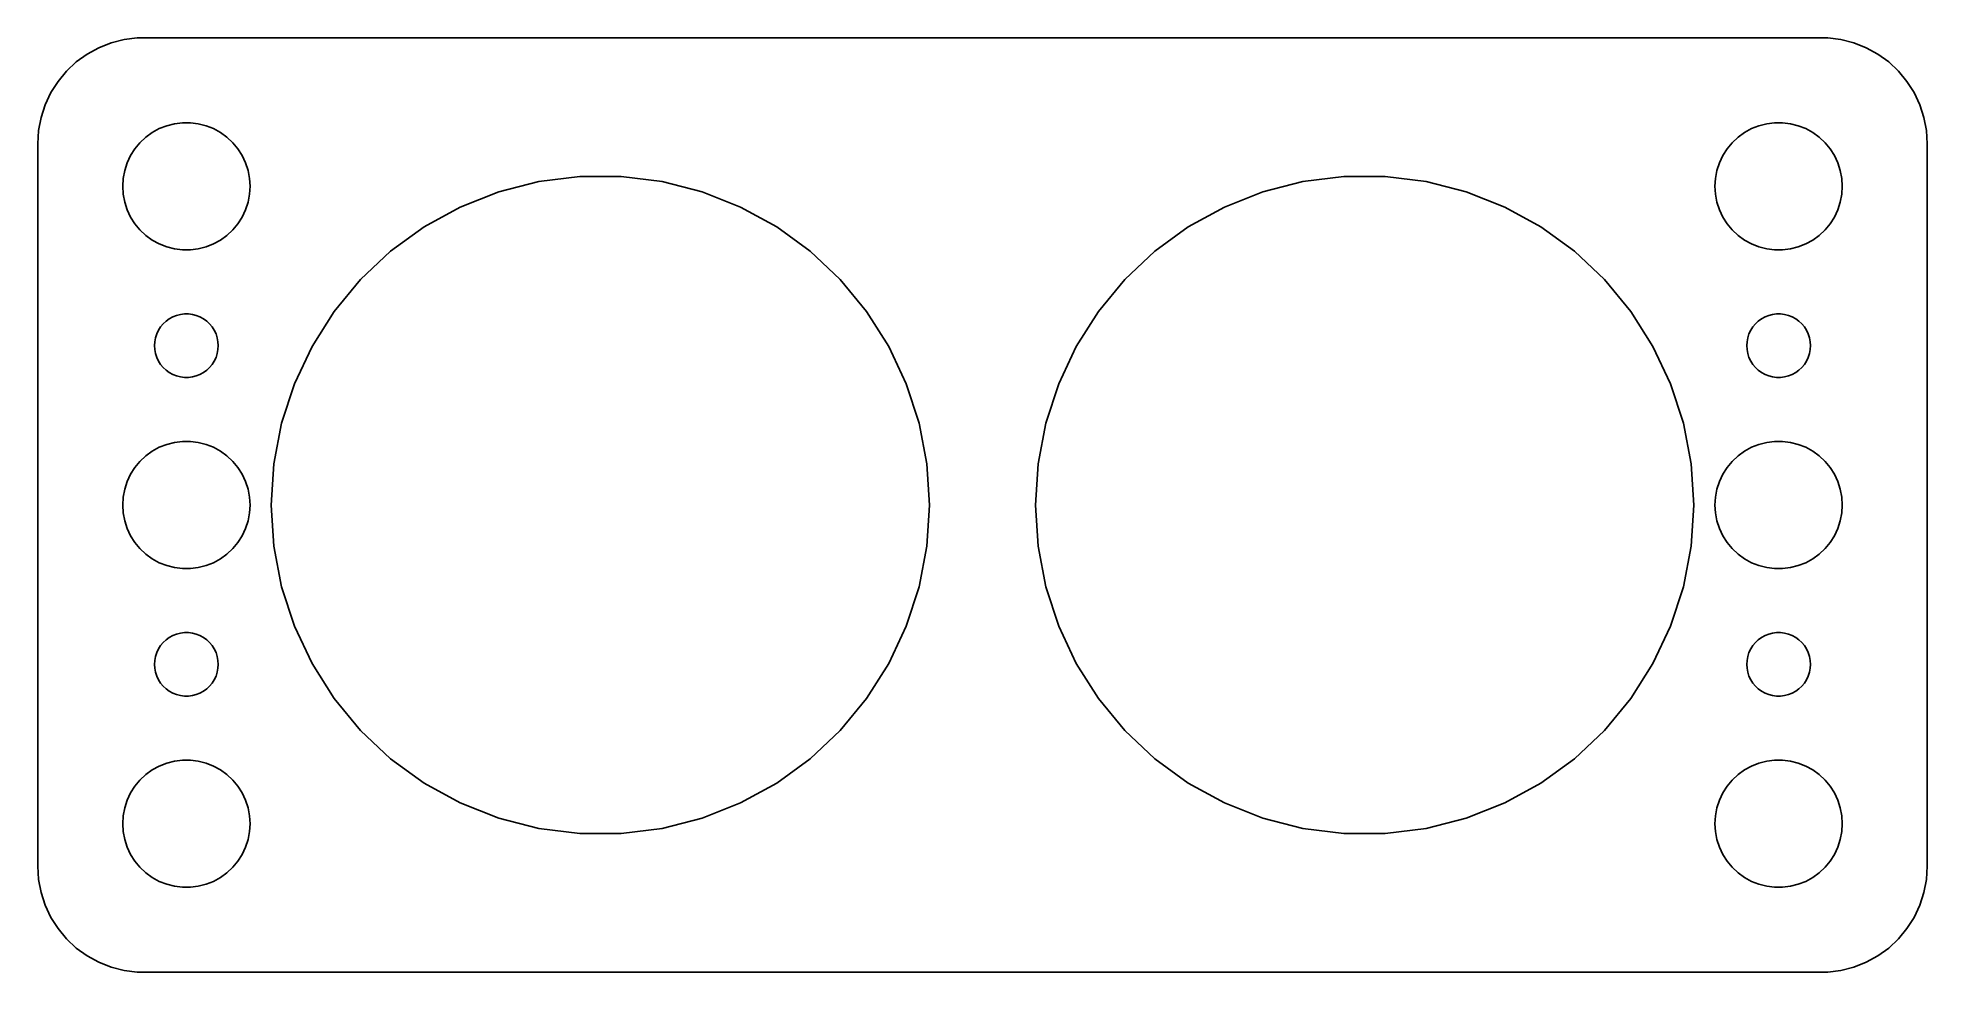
# Model space of a CAD drawing. Header units: metres. Extents: x -44.5 to 44.5, y 32 to 76.
import ezdxf

# ---------------------------------------------------------------- set-up
doc = ezdxf.new("R2010")
doc.units = ezdxf.units.M

msp = doc.modelspace()

# ---------------------------------------------------------------- linework, layer by layer
for p, q in [((-41.0451, 75.7553), (-41.6289, 75.5241)), ((-40.4369, 75.9114), (-41.0451, 75.7553)), ((-39.8139, 75.9901), (-40.4369, 75.9114)), ((39.8139, 75.9901), (-39.8139, 75.9901)), ((40.4369, 75.9114), (39.8139, 75.9901)), ((41.0451, 75.7553), (40.4369, 75.9114)), ((41.6289, 75.5241), (41.0451, 75.7553)), ((-42.6871, 74.8526), (-43.1448, 74.4227)), ((-42.1791, 75.2216), (-42.6871, 74.8526)), ((-41.6289, 75.5241), (-42.1791, 75.2216)), ((42.1791, 75.2216), (41.6289, 75.5241)), ((42.6871, 74.8526), (42.1791, 75.2216)), ((43.1448, 74.4227), (42.6871, 74.8526)), ((-43.5451, 73.9389), (-43.8815, 73.4088)), ((-43.1448, 74.4227), (-43.5451, 73.9389)), ((43.5451, 73.9389), (43.1448, 74.4227)), ((43.8815, 73.4088), (43.5451, 73.9389)), ((-43.8815, 73.4088), (-44.1489, 72.8406)), ((44.1489, 72.8406), (43.8815, 73.4088)), ((-44.3429, 72.2434), (-44.4606, 71.6267)), ((-44.1489, 72.8406), (-44.3429, 72.2434)), ((44.3429, 72.2434), (44.1489, 72.8406)), ((44.4606, 71.6267), (44.3429, 72.2434)), ((-44.4606, 71.6267), (-44.5, 71)), ((-39.6869, 71.0536), (-39.4123, 71.3115)), ((-39.4123, 71.3115), (-39.1075, 71.533)), ((-39.1075, 71.533), (-38.7773, 71.7145)), ((-38.7773, 71.7145), (-38.427, 71.8532)), ((-38.427, 71.8532), (-38.0621, 71.9469)), ((-38.0621, 71.9469), (-37.6884, 71.9941)), ((-37.6884, 71.9941), (-37.3116, 71.9941)), ((-37.3116, 71.9941), (-36.9379, 71.9469)), ((-36.9379, 71.9469), (-36.5729, 71.8532)), ((-36.5729, 71.8532), (-36.2227, 71.7145)), ((-36.2227, 71.7145), (-35.8925, 71.533)), ((-35.8925, 71.533), (-35.5877, 71.3115)), ((-35.5877, 71.3115), (-35.3131, 71.0536)), ((35.3131, 71.0536), (35.5877, 71.3115)), ((35.5877, 71.3115), (35.8925, 71.533)), ((35.8925, 71.533), (36.2227, 71.7145)), ((36.2227, 71.7145), (36.5729, 71.8532)), ((36.5729, 71.8532), (36.9379, 71.9469)), ((36.9379, 71.9469), (37.3116, 71.9941)), ((37.3116, 71.9941), (37.6884, 71.9941)), ((37.6884, 71.9941), (38.0621, 71.9469)), ((38.0621, 71.9469), (38.427, 71.8532)), ((38.427, 71.8532), (38.7773, 71.7145)), ((38.7773, 71.7145), (39.1075, 71.533)), ((39.1075, 71.533), (39.4123, 71.3115)), ((39.4123, 71.3115), (39.6869, 71.0536)), ((44.5, 71), (44.4606, 71.6267)), ((-44.5, 71), (-44.5, 37)), ((-40.2893, 70.1044), (-40.1289, 70.4453)), ((-40.1289, 70.4453), (-39.927, 70.7634)), ((-39.927, 70.7634), (-39.6869, 71.0536)), ((-35.3131, 71.0536), (-35.0729, 70.7634)), ((-35.0729, 70.7634), (-34.8711, 70.4453)), ((-34.8711, 70.4453), (-34.7107, 70.1044)), ((34.7107, 70.1044), (34.8711, 70.4453)), ((34.8711, 70.4453), (35.0729, 70.7634)), ((35.0729, 70.7634), (35.3131, 71.0536)), ((39.6869, 71.0536), (39.927, 70.7634)), ((39.927, 70.7634), (40.1289, 70.4453)), ((40.1289, 70.4453), (40.2893, 70.1044)), ((44.5, 37), (44.5, 71)), ((-40.4763, 69.376), (-40.4057, 69.7461)), ((-40.4057, 69.7461), (-40.2893, 70.1044)), ((-34.7107, 70.1044), (-34.5942, 69.7461)), ((-34.5942, 69.7461), (-34.5237, 69.376)), ((-20.9044, 69.2254), (-18.9733, 69.4694)), ((-18.9733, 69.4694), (-17.0267, 69.4694)), ((-17.0267, 69.4694), (-15.0956, 69.2254)), ((15.0956, 69.2254), (17.0267, 69.4694)), ((17.0267, 69.4694), (18.9733, 69.4694)), ((18.9733, 69.4694), (20.9044, 69.2254)), ((34.5237, 69.376), (34.5942, 69.7461)), ((34.5942, 69.7461), (34.7107, 70.1044)), ((40.2893, 70.1044), (40.4057, 69.7461)), ((40.4057, 69.7461), (40.4763, 69.376)), ((-40.5, 69), (-40.4763, 69.376)), ((-40.4763, 68.624), (-40.5, 69)), ((-40.4057, 68.2539), (-40.4763, 68.624)), ((-34.5237, 68.624), (-34.5942, 68.2539)), ((-34.5237, 69.376), (-34.5, 69)), ((-34.5, 69), (-34.5237, 68.624)), ((-24.5996, 68.0248), (-22.7897, 68.7414)), ((-22.7897, 68.7414), (-20.9044, 69.2254)), ((-15.0956, 69.2254), (-13.2102, 68.7414)), ((-13.2102, 68.7414), (-11.4004, 68.0248)), ((11.4004, 68.0248), (13.2102, 68.7414)), ((13.2102, 68.7414), (15.0956, 69.2254)), ((20.9044, 69.2254), (22.7897, 68.7414)), ((22.7897, 68.7414), (24.5996, 68.0248)), ((34.5, 69), (34.5237, 69.376)), ((34.5237, 68.624), (34.5, 69)), ((34.5942, 68.2539), (34.5237, 68.624)), ((40.4763, 68.624), (40.4057, 68.2539)), ((40.4763, 69.376), (40.5, 69)), ((40.5, 69), (40.4763, 68.624)), ((-40.2893, 67.8956), (-40.4057, 68.2539)), ((-40.1289, 67.5547), (-40.2893, 67.8956)), ((-34.7107, 67.8956), (-34.8711, 67.5547)), ((-34.5942, 68.2539), (-34.7107, 67.8956)), ((-26.3053, 67.0871), (-24.5996, 68.0248)), ((-11.4004, 68.0248), (-9.69467, 67.0871)), ((9.69467, 67.0871), (11.4004, 68.0248)), ((24.5996, 68.0248), (26.3053, 67.0871)), ((34.7107, 67.8956), (34.5942, 68.2539)), ((34.8711, 67.5547), (34.7107, 67.8956)), ((40.2893, 67.8956), (40.1289, 67.5547)), ((40.4057, 68.2539), (40.2893, 67.8956)), ((-39.927, 67.2366), (-40.1289, 67.5547)), ((-39.6869, 66.9464), (-39.927, 67.2366)), ((-39.4123, 66.6884), (-39.6869, 66.9464)), ((-35.3131, 66.9464), (-35.5877, 66.6884)), ((-35.0729, 67.2366), (-35.3131, 66.9464)), ((-34.8711, 67.5547), (-35.0729, 67.2366)), ((-27.8801, 65.9429), (-26.3053, 67.0871)), ((-9.69467, 67.0871), (-8.11992, 65.9429)), ((8.11992, 65.9429), (9.69467, 67.0871)), ((26.3053, 67.0871), (27.8801, 65.9429)), ((35.0729, 67.2366), (34.8711, 67.5547)), ((35.3131, 66.9464), (35.0729, 67.2366)), ((35.5877, 66.6884), (35.3131, 66.9464)), ((39.6869, 66.9464), (39.4123, 66.6884)), ((39.927, 67.2366), (39.6869, 66.9464)), ((40.1289, 67.5547), (39.927, 67.2366)), ((-39.1075, 66.467), (-39.4123, 66.6884)), ((-38.7773, 66.2855), (-39.1075, 66.467)), ((-38.427, 66.1468), (-38.7773, 66.2855)), ((-38.0621, 66.0531), (-38.427, 66.1468)), ((-37.6884, 66.0059), (-38.0621, 66.0531)), ((-37.3116, 66.0059), (-37.6884, 66.0059)), ((-36.9379, 66.0531), (-37.3116, 66.0059)), ((-36.5729, 66.1468), (-36.9379, 66.0531)), ((-36.2227, 66.2855), (-36.5729, 66.1468)), ((-35.8925, 66.467), (-36.2227, 66.2855)), ((-35.5877, 66.6884), (-35.8925, 66.467)), ((-29.299, 64.6105), (-27.8801, 65.9429)), ((-8.11992, 65.9429), (-6.70097, 64.6105)), ((6.70097, 64.6105), (8.11992, 65.9429)), ((27.8801, 65.9429), (29.299, 64.6105)), ((35.8925, 66.467), (35.5877, 66.6884)), ((36.2227, 66.2855), (35.8925, 66.467)), ((36.5729, 66.1468), (36.2227, 66.2855)), ((36.9379, 66.0531), (36.5729, 66.1468)), ((37.3116, 66.0059), (36.9379, 66.0531)), ((37.6884, 66.0059), (37.3116, 66.0059)), ((38.0621, 66.0531), (37.6884, 66.0059)), ((38.427, 66.1468), (38.0621, 66.0531)), ((38.7773, 66.2855), (38.427, 66.1468)), ((39.1075, 66.467), (38.7773, 66.2855)), ((39.4123, 66.6884), (39.1075, 66.467)), ((-30.5397, 63.1107), (-29.299, 64.6105)), ((-6.70097, 64.6105), (-5.46024, 63.1107)), ((5.46024, 63.1107), (6.70097, 64.6105)), ((29.299, 64.6105), (30.5397, 63.1107)), ((-38.8145, 62.2226), (-38.7135, 62.3817)), ((-38.7135, 62.3817), (-38.5934, 62.5268)), ((-38.5934, 62.5268), (-38.4561, 62.6558)), ((-38.4561, 62.6558), (-38.3037, 62.7665)), ((-38.3037, 62.7665), (-38.1387, 62.8572)), ((-38.1387, 62.8572), (-37.9635, 62.9266)), ((-37.9635, 62.9266), (-37.7811, 62.9734)), ((-37.7811, 62.9734), (-37.5942, 62.997)), ((-37.5942, 62.997), (-37.4058, 62.997)), ((-37.4058, 62.997), (-37.2189, 62.9734)), ((-37.2189, 62.9734), (-37.0365, 62.9266)), ((-37.0365, 62.9266), (-36.8613, 62.8572)), ((-36.8613, 62.8572), (-36.6963, 62.7665)), ((-36.6963, 62.7665), (-36.5439, 62.6558)), ((-36.5439, 62.6558), (-36.4065, 62.5268)), ((-36.4065, 62.5268), (-36.2865, 62.3817)), ((-36.2865, 62.3817), (-36.1855, 62.2226)), ((-31.5827, 61.4672), (-30.5397, 63.1107)), ((-5.46024, 63.1107), (-4.41724, 61.4672)), ((4.41724, 61.4672), (5.46024, 63.1107)), ((30.5397, 63.1107), (31.5827, 61.4672)), ((36.1855, 62.2226), (36.2865, 62.3817)), ((36.2865, 62.3817), (36.4065, 62.5268)), ((36.4065, 62.5268), (36.5439, 62.6558)), ((36.5439, 62.6558), (36.6963, 62.7665)), ((36.6963, 62.7665), (36.8613, 62.8572)), ((36.8613, 62.8572), (37.0365, 62.9266)), ((37.0365, 62.9266), (37.2189, 62.9734)), ((37.2189, 62.9734), (37.4058, 62.997)), ((37.4058, 62.997), (37.5942, 62.997)), ((37.5942, 62.997), (37.7811, 62.9734)), ((37.7811, 62.9734), (37.9635, 62.9266)), ((37.9635, 62.9266), (38.1387, 62.8572)), ((38.1387, 62.8572), (38.3037, 62.7665)), ((38.3037, 62.7665), (38.4561, 62.6558)), ((38.4561, 62.6558), (38.5934, 62.5268)), ((38.5934, 62.5268), (38.7135, 62.3817)), ((38.7135, 62.3817), (38.8145, 62.2226)), ((-39, 61.5), (-38.9882, 61.688)), ((-38.9882, 61.312), (-39, 61.5)), ((-38.9882, 61.688), (-38.9529, 61.873)), ((-38.9529, 61.873), (-38.8947, 62.0522)), ((-38.8947, 62.0522), (-38.8145, 62.2226)), ((-36.1855, 62.2226), (-36.1053, 62.0522)), ((-36.1053, 62.0522), (-36.0471, 61.873)), ((-36.0471, 61.873), (-36.0118, 61.688)), ((-36.0118, 61.688), (-36, 61.5)), ((-36, 61.5), (-36.0118, 61.312)), ((-32.4115, 59.7059), (-31.5827, 61.4672)), ((-4.41724, 61.4672), (-3.58846, 59.7059)), ((3.58846, 59.7059), (4.41724, 61.4672)), ((31.5827, 61.4672), (32.4115, 59.7059)), ((36, 61.5), (36.0118, 61.688)), ((36.0118, 61.312), (36, 61.5)), ((36.0118, 61.688), (36.0471, 61.873)), ((36.0471, 61.873), (36.1053, 62.0522)), ((36.1053, 62.0522), (36.1855, 62.2226)), ((38.8145, 62.2226), (38.8947, 62.0522)), ((38.8947, 62.0522), (38.9529, 61.873)), ((38.9529, 61.873), (38.9882, 61.688)), ((38.9882, 61.688), (39, 61.5)), ((39, 61.5), (38.9882, 61.312)), ((-38.9529, 61.127), (-38.9882, 61.312)), ((-38.8947, 60.9478), (-38.9529, 61.127)), ((-38.8145, 60.7774), (-38.8947, 60.9478)), ((-38.7135, 60.6183), (-38.8145, 60.7774)), ((-38.5934, 60.4732), (-38.7135, 60.6183)), ((-36.2865, 60.6183), (-36.4065, 60.4732)), ((-36.1855, 60.7774), (-36.2865, 60.6183)), ((-36.1053, 60.9478), (-36.1855, 60.7774)), ((-36.0471, 61.127), (-36.1053, 60.9478)), ((-36.0118, 61.312), (-36.0471, 61.127)), ((36.0471, 61.127), (36.0118, 61.312)), ((36.1053, 60.9478), (36.0471, 61.127)), ((36.1855, 60.7774), (36.1053, 60.9478)), ((36.2865, 60.6183), (36.1855, 60.7774)), ((36.4065, 60.4732), (36.2865, 60.6183)), ((38.7135, 60.6183), (38.5934, 60.4732)), ((38.8145, 60.7774), (38.7135, 60.6183)), ((38.8947, 60.9478), (38.8145, 60.7774)), ((38.9529, 61.127), (38.8947, 60.9478)), ((38.9882, 61.312), (38.9529, 61.127)), ((-38.4561, 60.3442), (-38.5934, 60.4732)), ((-38.3037, 60.2335), (-38.4561, 60.3442)), ((-38.1387, 60.1427), (-38.3037, 60.2335)), ((-37.9635, 60.0734), (-38.1387, 60.1427)), ((-37.7811, 60.0266), (-37.9635, 60.0734)), ((-37.5942, 60.0029), (-37.7811, 60.0266)), ((-37.4058, 60.0029), (-37.5942, 60.0029)), ((-37.2189, 60.0266), (-37.4058, 60.0029)), ((-37.0365, 60.0734), (-37.2189, 60.0266)), ((-36.8613, 60.1427), (-37.0365, 60.0734)), ((-36.6963, 60.2335), (-36.8613, 60.1427)), ((-36.5439, 60.3442), (-36.6963, 60.2335)), ((-36.4065, 60.4732), (-36.5439, 60.3442)), ((-33.013, 57.8547), (-32.4115, 59.7059)), ((-3.58846, 59.7059), (-2.98695, 57.8547)), ((2.98695, 57.8547), (3.58846, 59.7059)), ((32.4115, 59.7059), (33.013, 57.8547)), ((36.5439, 60.3442), (36.4065, 60.4732)), ((36.6963, 60.2335), (36.5439, 60.3442)), ((36.8613, 60.1427), (36.6963, 60.2335)), ((37.0365, 60.0734), (36.8613, 60.1427)), ((37.2189, 60.0266), (37.0365, 60.0734)), ((37.4058, 60.0029), (37.2189, 60.0266)), ((37.5942, 60.0029), (37.4058, 60.0029)), ((37.7811, 60.0266), (37.5942, 60.0029)), ((37.9635, 60.0734), (37.7811, 60.0266)), ((38.1387, 60.1427), (37.9635, 60.0734)), ((38.3037, 60.2335), (38.1387, 60.1427)), ((38.4561, 60.3442), (38.3037, 60.2335)), ((38.5934, 60.4732), (38.4561, 60.3442)), ((-33.3778, 55.9427), (-33.013, 57.8547)), ((-2.98695, 57.8547), (-2.62221, 55.9427)), ((2.62221, 55.9427), (2.98695, 57.8547)), ((33.013, 57.8547), (33.3778, 55.9427)), ((-38.0621, 56.9469), (-37.6884, 56.9941)), ((-37.6884, 56.9941), (-37.3116, 56.9941)), ((-37.3116, 56.9941), (-36.9379, 56.9469)), ((36.9379, 56.9469), (37.3116, 56.9941)), ((37.3116, 56.9941), (37.6884, 56.9941)), ((37.6884, 56.9941), (38.0621, 56.9469)), ((-39.6869, 56.0536), (-39.4123, 56.3115)), ((-39.4123, 56.3115), (-39.1075, 56.533)), ((-39.1075, 56.533), (-38.7773, 56.7145)), ((-38.7773, 56.7145), (-38.427, 56.8532)), ((-38.427, 56.8532), (-38.0621, 56.9469)), ((-36.9379, 56.9469), (-36.5729, 56.8532)), ((-36.5729, 56.8532), (-36.2227, 56.7145)), ((-36.2227, 56.7145), (-35.8925, 56.533)), ((-35.8925, 56.533), (-35.5877, 56.3115)), ((-35.5877, 56.3115), (-35.3131, 56.0536)), ((35.3131, 56.0536), (35.5877, 56.3115)), ((35.5877, 56.3115), (35.8925, 56.533)), ((35.8925, 56.533), (36.2227, 56.7145)), ((36.2227, 56.7145), (36.5729, 56.8532)), ((36.5729, 56.8532), (36.9379, 56.9469)), ((38.0621, 56.9469), (38.427, 56.8532)), ((38.427, 56.8532), (38.7773, 56.7145)), ((38.7773, 56.7145), (39.1075, 56.533)), ((39.1075, 56.533), (39.4123, 56.3115)), ((39.4123, 56.3115), (39.6869, 56.0536)), ((-40.2893, 55.1044), (-40.1289, 55.4453)), ((-40.1289, 55.4453), (-39.927, 55.7634)), ((-39.927, 55.7634), (-39.6869, 56.0536)), ((-35.3131, 56.0536), (-35.0729, 55.7634)), ((-35.0729, 55.7634), (-34.8711, 55.4453)), ((-34.8711, 55.4453), (-34.7107, 55.1044)), ((-33.5, 54), (-33.3778, 55.9427)), ((-2.62221, 55.9427), (-2.5, 54)), ((2.5, 54), (2.62221, 55.9427)), ((33.3778, 55.9427), (33.5, 54)), ((34.7107, 55.1044), (34.8711, 55.4453)), ((34.8711, 55.4453), (35.0729, 55.7634)), ((35.0729, 55.7634), (35.3131, 56.0536)), ((39.6869, 56.0536), (39.927, 55.7634)), ((39.927, 55.7634), (40.1289, 55.4453)), ((40.1289, 55.4453), (40.2893, 55.1044)), ((-40.5, 54), (-40.4763, 54.376)), ((-40.4763, 54.376), (-40.4057, 54.7461)), ((-40.4057, 54.7461), (-40.2893, 55.1044)), ((-34.7107, 55.1044), (-34.5942, 54.7461)), ((-34.5942, 54.7461), (-34.5237, 54.376)), ((-34.5237, 54.376), (-34.5, 54)), ((34.5, 54), (34.5237, 54.376)), ((34.5237, 54.376), (34.5942, 54.7461)), ((34.5942, 54.7461), (34.7107, 55.1044)), ((40.2893, 55.1044), (40.4057, 54.7461)), ((40.4057, 54.7461), (40.4763, 54.376)), ((40.4763, 54.376), (40.5, 54)), ((-40.4763, 53.624), (-40.5, 54)), ((-40.4057, 53.2539), (-40.4763, 53.624)), ((-34.5237, 53.624), (-34.5942, 53.2539)), ((-34.5, 54), (-34.5237, 53.624)), ((-33.3778, 52.0573), (-33.5, 54)), ((-2.5, 54), (-2.62221, 52.0573)), ((2.62221, 52.0573), (2.5, 54)), ((33.5, 54), (33.3778, 52.0573)), ((34.5237, 53.624), (34.5, 54)), ((34.5942, 53.2539), (34.5237, 53.624)), ((40.4763, 53.624), (40.4057, 53.2539)), ((40.5, 54), (40.4763, 53.624)), ((-40.2893, 52.8956), (-40.4057, 53.2539)), ((-40.1289, 52.5547), (-40.2893, 52.8956)), ((-39.927, 52.2366), (-40.1289, 52.5547)), ((-34.8711, 52.5547), (-35.0729, 52.2366)), ((-34.7107, 52.8956), (-34.8711, 52.5547)), ((-34.5942, 53.2539), (-34.7107, 52.8956)), ((34.7107, 52.8956), (34.5942, 53.2539)), ((34.8711, 52.5547), (34.7107, 52.8956)), ((35.0729, 52.2366), (34.8711, 52.5547)), ((40.1289, 52.5547), (39.927, 52.2366)), ((40.2893, 52.8956), (40.1289, 52.5547)), ((40.4057, 53.2539), (40.2893, 52.8956)), ((-39.6869, 51.9464), (-39.927, 52.2366)), ((-39.4123, 51.6885), (-39.6869, 51.9464)), ((-39.1075, 51.467), (-39.4123, 51.6885)), ((-35.5877, 51.6885), (-35.8925, 51.467)), ((-35.3131, 51.9464), (-35.5877, 51.6885)), ((-35.0729, 52.2366), (-35.3131, 51.9464)), ((-33.013, 50.1453), (-33.3778, 52.0573)), ((-2.62221, 52.0573), (-2.98695, 50.1453)), ((2.98695, 50.1453), (2.62221, 52.0573)), ((33.3778, 52.0573), (33.013, 50.1453)), ((35.3131, 51.9464), (35.0729, 52.2366)), ((35.5877, 51.6885), (35.3131, 51.9464)), ((35.8925, 51.467), (35.5877, 51.6885)), ((39.4123, 51.6885), (39.1075, 51.467)), ((39.6869, 51.9464), (39.4123, 51.6885)), ((39.927, 52.2366), (39.6869, 51.9464)), ((-38.7773, 51.2855), (-39.1075, 51.467)), ((-38.427, 51.1468), (-38.7773, 51.2855)), ((-38.0621, 51.0531), (-38.427, 51.1468)), ((-37.6884, 51.0059), (-38.0621, 51.0531)), ((-37.3116, 51.0059), (-37.6884, 51.0059)), ((-36.9379, 51.0531), (-37.3116, 51.0059)), ((-36.5729, 51.1468), (-36.9379, 51.0531)), ((-36.2227, 51.2855), (-36.5729, 51.1468)), ((-35.8925, 51.467), (-36.2227, 51.2855)), ((36.2227, 51.2855), (35.8925, 51.467)), ((36.5729, 51.1468), (36.2227, 51.2855)), ((36.9379, 51.0531), (36.5729, 51.1468)), ((37.3116, 51.0059), (36.9379, 51.0531)), ((37.6884, 51.0059), (37.3116, 51.0059)), ((38.0621, 51.0531), (37.6884, 51.0059)), ((38.427, 51.1468), (38.0621, 51.0531)), ((38.7773, 51.2855), (38.427, 51.1468)), ((39.1075, 51.467), (38.7773, 51.2855)), ((-32.4115, 48.2941), (-33.013, 50.1453)), ((-2.98695, 50.1453), (-3.58846, 48.2941)), ((3.58846, 48.2941), (2.98695, 50.1453)), ((33.013, 50.1453), (32.4115, 48.2941)), ((-31.5827, 46.5328), (-32.4115, 48.2941)), ((-3.58846, 48.2941), (-4.41724, 46.5328)), ((4.41724, 46.5328), (3.58846, 48.2941)), ((32.4115, 48.2941), (31.5827, 46.5328)), ((-38.8947, 47.0522), (-38.8145, 47.2226)), ((-38.8145, 47.2226), (-38.7135, 47.3817)), ((-38.7135, 47.3817), (-38.5934, 47.5268)), ((-38.5934, 47.5268), (-38.4561, 47.6558)), ((-38.4561, 47.6558), (-38.3037, 47.7665)), ((-38.3037, 47.7665), (-38.1387, 47.8573)), ((-38.1387, 47.8573), (-37.9635, 47.9266)), ((-37.9635, 47.9266), (-37.7811, 47.9734)), ((-37.7811, 47.9734), (-37.5942, 47.9971)), ((-37.5942, 47.9971), (-37.4058, 47.9971)), ((-37.4058, 47.9971), (-37.2189, 47.9734)), ((-37.2189, 47.9734), (-37.0365, 47.9266)), ((-37.0365, 47.9266), (-36.8613, 47.8573)), ((-36.8613, 47.8573), (-36.6963, 47.7665)), ((-36.6963, 47.7665), (-36.5439, 47.6558)), ((-36.5439, 47.6558), (-36.4065, 47.5268)), ((-36.4065, 47.5268), (-36.2865, 47.3817)), ((-36.2865, 47.3817), (-36.1855, 47.2226)), ((-36.1855, 47.2226), (-36.1053, 47.0522)), ((36.1053, 47.0522), (36.1855, 47.2226)), ((36.1855, 47.2226), (36.2865, 47.3817)), ((36.2865, 47.3817), (36.4065, 47.5268)), ((36.4065, 47.5268), (36.5439, 47.6558)), ((36.5439, 47.6558), (36.6963, 47.7665)), ((36.6963, 47.7665), (36.8613, 47.8573)), ((36.8613, 47.8573), (37.0365, 47.9266)), ((37.0365, 47.9266), (37.2189, 47.9734)), ((37.2189, 47.9734), (37.4058, 47.9971)), ((37.4058, 47.9971), (37.5942, 47.9971)), ((37.5942, 47.9971), (37.7811, 47.9734)), ((37.7811, 47.9734), (37.9635, 47.9266)), ((37.9635, 47.9266), (38.1387, 47.8573)), ((38.1387, 47.8573), (38.3037, 47.7665)), ((38.3037, 47.7665), (38.4561, 47.6558)), ((38.4561, 47.6558), (38.5934, 47.5268)), ((38.5934, 47.5268), (38.7135, 47.3817)), ((38.7135, 47.3817), (38.8145, 47.2226)), ((38.8145, 47.2226), (38.8947, 47.0522)), ((-39, 46.5), (-38.9882, 46.688)), ((-38.9882, 46.312), (-39, 46.5)), ((-38.9882, 46.688), (-38.9529, 46.873)), ((-38.9529, 46.127), (-38.9882, 46.312)), ((-38.9529, 46.873), (-38.8947, 47.0522)), ((-36.1053, 47.0522), (-36.0471, 46.873)), ((-36.0471, 46.873), (-36.0118, 46.688)), ((-36.0118, 46.312), (-36.0471, 46.127)), ((-36.0118, 46.688), (-36, 46.5)), ((-36, 46.5), (-36.0118, 46.312)), ((-30.5397, 44.8893), (-31.5827, 46.5328)), ((-4.41724, 46.5328), (-5.46024, 44.8893)), ((5.46024, 44.8893), (4.41724, 46.5328)), ((31.5827, 46.5328), (30.5397, 44.8893)), ((36, 46.5), (36.0118, 46.688)), ((36.0118, 46.312), (36, 46.5)), ((36.0118, 46.688), (36.0471, 46.873)), ((36.0471, 46.127), (36.0118, 46.312)), ((36.0471, 46.873), (36.1053, 47.0522)), ((38.8947, 47.0522), (38.9529, 46.873)), ((38.9529, 46.873), (38.9882, 46.688)), ((38.9882, 46.312), (38.9529, 46.127)), ((38.9882, 46.688), (39, 46.5)), ((39, 46.5), (38.9882, 46.312)), ((-38.8947, 45.9478), (-38.9529, 46.127)), ((-38.8145, 45.7774), (-38.8947, 45.9478)), ((-38.7135, 45.6183), (-38.8145, 45.7774)), ((-38.5934, 45.4732), (-38.7135, 45.6183)), ((-38.4561, 45.3442), (-38.5934, 45.4732)), ((-36.4065, 45.4732), (-36.5439, 45.3442)), ((-36.2865, 45.6183), (-36.4065, 45.4732)), ((-36.1855, 45.7774), (-36.2865, 45.6183)), ((-36.1053, 45.9478), (-36.1855, 45.7774)), ((-36.0471, 46.127), (-36.1053, 45.9478)), ((36.1053, 45.9478), (36.0471, 46.127)), ((36.1855, 45.7774), (36.1053, 45.9478)), ((36.2865, 45.6183), (36.1855, 45.7774)), ((36.4065, 45.4732), (36.2865, 45.6183)), ((36.5439, 45.3442), (36.4065, 45.4732)), ((38.5934, 45.4732), (38.4561, 45.3442)), ((38.7135, 45.6183), (38.5934, 45.4732)), ((38.8145, 45.7774), (38.7135, 45.6183)), ((38.8947, 45.9478), (38.8145, 45.7774)), ((38.9529, 46.127), (38.8947, 45.9478)), ((-38.3037, 45.2335), (-38.4561, 45.3442)), ((-38.1387, 45.1428), (-38.3037, 45.2335)), ((-37.9635, 45.0734), (-38.1387, 45.1428)), ((-37.7811, 45.0266), (-37.9635, 45.0734)), ((-37.5942, 45.003), (-37.7811, 45.0266)), ((-37.4058, 45.003), (-37.5942, 45.003)), ((-37.2189, 45.0266), (-37.4058, 45.003)), ((-37.0365, 45.0734), (-37.2189, 45.0266)), ((-36.8613, 45.1428), (-37.0365, 45.0734)), ((-36.6963, 45.2335), (-36.8613, 45.1428)), ((-36.5439, 45.3442), (-36.6963, 45.2335)), ((-29.299, 43.3895), (-30.5397, 44.8893)), ((-5.46024, 44.8893), (-6.70097, 43.3895)), ((6.70097, 43.3895), (5.46024, 44.8893)), ((30.5397, 44.8893), (29.299, 43.3895)), ((36.6963, 45.2335), (36.5439, 45.3442)), ((36.8613, 45.1428), (36.6963, 45.2335)), ((37.0365, 45.0734), (36.8613, 45.1428)), ((37.2189, 45.0266), (37.0365, 45.0734)), ((37.4058, 45.003), (37.2189, 45.0266)), ((37.5942, 45.003), (37.4058, 45.003)), ((37.7811, 45.0266), (37.5942, 45.003)), ((37.9635, 45.0734), (37.7811, 45.0266)), ((38.1387, 45.1428), (37.9635, 45.0734)), ((38.3037, 45.2335), (38.1387, 45.1428)), ((38.4561, 45.3442), (38.3037, 45.2335)), ((-27.8801, 42.0571), (-29.299, 43.3895)), ((-6.70097, 43.3895), (-8.11992, 42.0571)), ((8.11992, 42.0571), (6.70097, 43.3895)), ((29.299, 43.3895), (27.8801, 42.0571)), ((-38.7773, 41.7145), (-38.427, 41.8532)), ((-38.427, 41.8532), (-38.0621, 41.9469)), ((-38.0621, 41.9469), (-37.6884, 41.9941)), ((-37.6884, 41.9941), (-37.3116, 41.9941)), ((-37.3116, 41.9941), (-36.9379, 41.9469)), ((-36.9379, 41.9469), (-36.5729, 41.8532)), ((-36.5729, 41.8532), (-36.2227, 41.7145)), ((-26.3053, 40.9129), (-27.8801, 42.0571)), ((-8.11992, 42.0571), (-9.69467, 40.9129)), ((9.69467, 40.9129), (8.11992, 42.0571)), ((27.8801, 42.0571), (26.3053, 40.9129)), ((36.2227, 41.7145), (36.5729, 41.8532)), ((36.5729, 41.8532), (36.9379, 41.9469)), ((36.9379, 41.9469), (37.3116, 41.9941)), ((37.3116, 41.9941), (37.6884, 41.9941)), ((37.6884, 41.9941), (38.0621, 41.9469)), ((38.0621, 41.9469), (38.427, 41.8532)), ((38.427, 41.8532), (38.7773, 41.7145)), ((-39.927, 40.7634), (-39.6869, 41.0536)), ((-39.6869, 41.0536), (-39.4123, 41.3116)), ((-39.4123, 41.3116), (-39.1075, 41.533)), ((-39.1075, 41.533), (-38.7773, 41.7145)), ((-36.2227, 41.7145), (-35.8925, 41.533)), ((-35.8925, 41.533), (-35.5877, 41.3116)), ((-35.5877, 41.3116), (-35.3131, 41.0536)), ((-35.3131, 41.0536), (-35.0729, 40.7634)), ((35.0729, 40.7634), (35.3131, 41.0536)), ((35.3131, 41.0536), (35.5877, 41.3116)), ((35.5877, 41.3116), (35.8925, 41.533)), ((35.8925, 41.533), (36.2227, 41.7145)), ((38.7773, 41.7145), (39.1075, 41.533)), ((39.1075, 41.533), (39.4123, 41.3116)), ((39.4123, 41.3116), (39.6869, 41.0536)), ((39.6869, 41.0536), (39.927, 40.7634)), ((-40.4057, 39.7461), (-40.2893, 40.1044)), ((-40.2893, 40.1044), (-40.1289, 40.4453)), ((-40.1289, 40.4453), (-39.927, 40.7634)), ((-35.0729, 40.7634), (-34.8711, 40.4453)), ((-34.8711, 40.4453), (-34.7107, 40.1044)), ((-34.7107, 40.1044), (-34.5942, 39.7461)), ((-24.5996, 39.9752), (-26.3053, 40.9129)), ((-9.69467, 40.9129), (-11.4004, 39.9752)), ((11.4004, 39.9752), (9.69467, 40.9129)), ((26.3053, 40.9129), (24.5996, 39.9752)), ((34.5942, 39.7461), (34.7107, 40.1044)), ((34.7107, 40.1044), (34.8711, 40.4453)), ((34.8711, 40.4453), (35.0729, 40.7634)), ((39.927, 40.7634), (40.1289, 40.4453)), ((40.1289, 40.4453), (40.2893, 40.1044)), ((40.2893, 40.1044), (40.4057, 39.7461)), ((-40.5, 39), (-40.4763, 39.376)), ((-40.4763, 39.376), (-40.4057, 39.7461)), ((-34.5942, 39.7461), (-34.5237, 39.376)), ((-34.5237, 39.376), (-34.5, 39)), ((-22.7897, 39.2586), (-24.5996, 39.9752)), ((-20.9044, 38.7746), (-22.7897, 39.2586)), ((-13.2102, 39.2586), (-15.0956, 38.7746)), ((-11.4004, 39.9752), (-13.2102, 39.2586)), ((13.2102, 39.2586), (11.4004, 39.9752)), ((15.0956, 38.7746), (13.2102, 39.2586)), ((22.7897, 39.2586), (20.9044, 38.7746)), ((24.5996, 39.9752), (22.7897, 39.2586)), ((34.5, 39), (34.5237, 39.376)), ((34.5237, 39.376), (34.5942, 39.7461)), ((40.4057, 39.7461), (40.4763, 39.376)), ((40.4763, 39.376), (40.5, 39)), ((-40.4763, 38.624), (-40.5, 39)), ((-40.4057, 38.2539), (-40.4763, 38.624)), ((-34.5237, 38.624), (-34.5942, 38.2539)), ((-34.5, 39), (-34.5237, 38.624)), ((-18.9733, 38.5306), (-20.9044, 38.7746)), ((-17.0267, 38.5306), (-18.9733, 38.5306)), ((-15.0956, 38.7746), (-17.0267, 38.5306)), ((17.0267, 38.5306), (15.0956, 38.7746)), ((18.9733, 38.5306), (17.0267, 38.5306)), ((20.9044, 38.7746), (18.9733, 38.5306)), ((34.5237, 38.624), (34.5, 39)), ((34.5942, 38.2539), (34.5237, 38.624)), ((40.4763, 38.624), (40.4057, 38.2539)), ((40.5, 39), (40.4763, 38.624)), ((-40.2893, 37.8956), (-40.4057, 38.2539)), ((-40.1289, 37.5547), (-40.2893, 37.8956)), ((-39.927, 37.2366), (-40.1289, 37.5547)), ((-34.8711, 37.5547), (-35.0729, 37.2366)), ((-34.7107, 37.8956), (-34.8711, 37.5547)), ((-34.5942, 38.2539), (-34.7107, 37.8956)), ((34.7107, 37.8956), (34.5942, 38.2539)), ((34.8711, 37.5547), (34.7107, 37.8956)), ((35.0729, 37.2366), (34.8711, 37.5547)), ((40.1289, 37.5547), (39.927, 37.2366)), ((40.2893, 37.8956), (40.1289, 37.5547)), ((40.4057, 38.2539), (40.2893, 37.8956)), ((-44.5, 37), (-44.4606, 36.3733)), ((-39.6869, 36.9464), (-39.927, 37.2366)), ((-39.4123, 36.6885), (-39.6869, 36.9464)), ((-39.1075, 36.467), (-39.4123, 36.6885)), ((-35.5877, 36.6885), (-35.8925, 36.467)), ((-35.3131, 36.9464), (-35.5877, 36.6885)), ((-35.0729, 37.2366), (-35.3131, 36.9464)), ((35.3131, 36.9464), (35.0729, 37.2366)), ((35.5877, 36.6885), (35.3131, 36.9464)), ((35.8925, 36.467), (35.5877, 36.6885)), ((39.4123, 36.6885), (39.1075, 36.467)), ((39.6869, 36.9464), (39.4123, 36.6885)), ((39.927, 37.2366), (39.6869, 36.9464)), ((44.4606, 36.3733), (44.5, 37)), ((-44.4606, 36.3733), (-44.3429, 35.7566)), ((-44.3429, 35.7566), (-44.1489, 35.1594)), ((-38.7773, 36.2855), (-39.1075, 36.467)), ((-38.427, 36.1468), (-38.7773, 36.2855)), ((-38.0621, 36.0531), (-38.427, 36.1468)), ((-37.6884, 36.0059), (-38.0621, 36.0531)), ((-37.3116, 36.0059), (-37.6884, 36.0059)), ((-36.9379, 36.0531), (-37.3116, 36.0059)), ((-36.5729, 36.1468), (-36.9379, 36.0531)), ((-36.2227, 36.2855), (-36.5729, 36.1468)), ((-35.8925, 36.467), (-36.2227, 36.2855)), ((36.2227, 36.2855), (35.8925, 36.467)), ((36.5729, 36.1468), (36.2227, 36.2855)), ((36.9379, 36.0531), (36.5729, 36.1468)), ((37.3116, 36.0059), (36.9379, 36.0531)), ((37.6884, 36.0059), (37.3116, 36.0059)), ((38.0621, 36.0531), (37.6884, 36.0059)), ((38.427, 36.1468), (38.0621, 36.0531)), ((38.7773, 36.2855), (38.427, 36.1468)), ((39.1075, 36.467), (38.7773, 36.2855)), ((44.1489, 35.1594), (44.3429, 35.7566)), ((44.3429, 35.7566), (44.4606, 36.3733)), ((-44.1489, 35.1594), (-43.8815, 34.5912)), ((43.8815, 34.5912), (44.1489, 35.1594)), ((-43.8815, 34.5912), (-43.5451, 34.0611)), ((-43.5451, 34.0611), (-43.1448, 33.5773)), ((43.1448, 33.5773), (43.5451, 34.0611)), ((43.5451, 34.0611), (43.8815, 34.5912)), ((-43.1448, 33.5773), (-42.6871, 33.1474)), ((-42.6871, 33.1474), (-42.1791, 32.7784)), ((42.1791, 32.7784), (42.6871, 33.1474)), ((42.6871, 33.1474), (43.1448, 33.5773)), ((-42.1791, 32.7784), (-41.6289, 32.4759)), ((-41.6289, 32.4759), (-41.0451, 32.2447)), ((-41.0451, 32.2447), (-40.4369, 32.0886)), ((-40.4369, 32.0886), (-39.8139, 32.0099)), ((39.8139, 32.0099), (40.4369, 32.0886)), ((40.4369, 32.0886), (41.0451, 32.2447)), ((41.0451, 32.2447), (41.6289, 32.4759)), ((41.6289, 32.4759), (42.1791, 32.7784)), ((-39.8139, 32.0099), (39.8139, 32.0099))]:
    msp.add_line(p, q)

doc.saveas('drawing.dxf')
